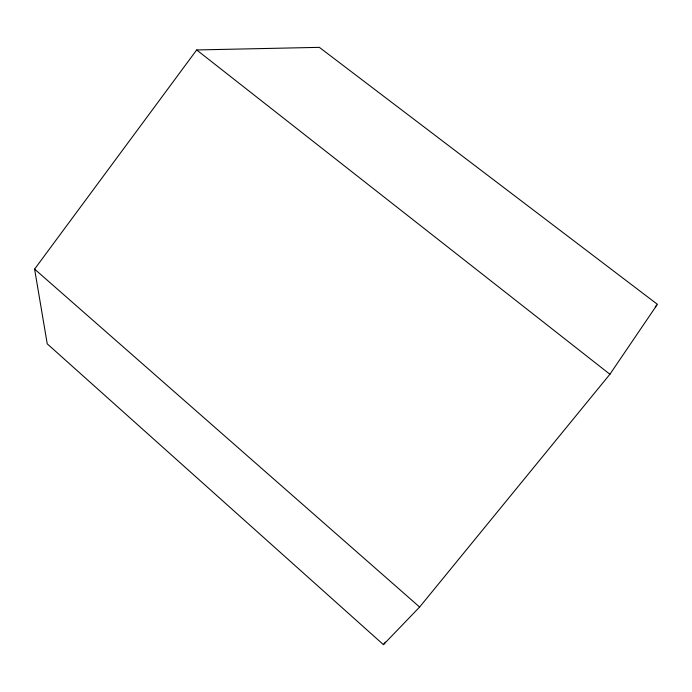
<?xml version="1.0" encoding="UTF-8"?>
<svg xmlns="http://www.w3.org/2000/svg" width="692" height="692" viewBox="0 0 692 692"><rect width="100%" height="100%" fill="white"/><g stroke="black" fill="none" stroke-linecap="round" stroke-linejoin="round"><path stroke-width="1.04" d="M609.903 374.26L657.4 304.316L319.341 47.35L196.675 49.954L34.6 269.102L47.238 343.846L383.42 644.65L419.62 607.048L609.903 374.26L196.675 49.954M383.42 644.65L385.427 642.107M655.272 306.755L656.691 305.129M34.6 269.102L419.62 607.048"/></g></svg>
